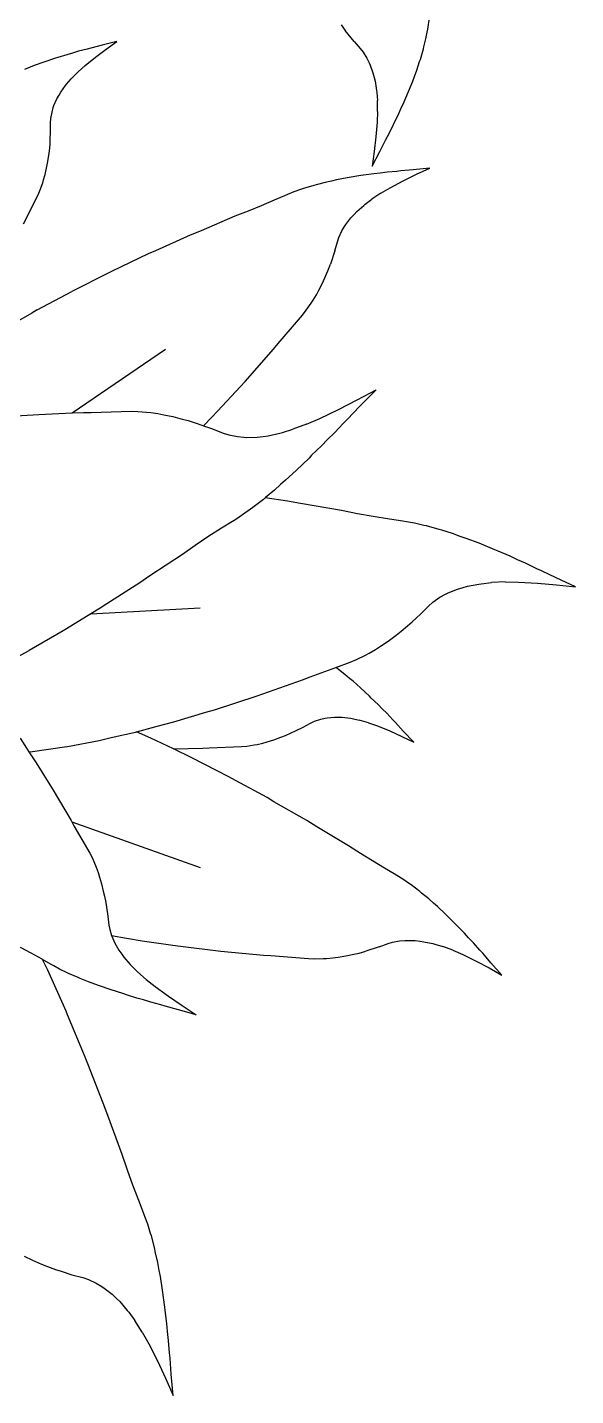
# Model space of a CAD drawing. Header units: metres. Extents: x 244.4 to 340.3, y -4.1 to 64.3.
# Drawn here: x 247.713 to 247.956, y 32.524 to 33.131 of the extents above; entities that cross this region are included whole.
import ezdxf

# ---------------------------------------------------------------- set-up
doc = ezdxf.new("R2010")
doc.units = ezdxf.units.M
doc.layers.add('Edges', color=7, linetype='Continuous')

msp = doc.modelspace()

# ---------------------------------------------------------------- linework, layer by layer
at = {"layer": 'Edges'}
for p, q in [((247.85214, 33.13175), (247.85397, 33.12926)), ((247.85792, 33.12436), (247.85397, 33.12926)), ((247.89027, 33.12852), (247.89056, 33.12993)), ((247.89056, 33.12993), (247.89134, 33.13485)), ((247.75272, 33.12442), (247.74618, 33.12271)), ((247.74796, 33.121), (247.75272, 33.12442)), ((247.85792, 33.12436), (247.86066, 33.12128)), ((247.88886, 33.12207), (247.88972, 33.12556)), ((247.88972, 33.12556), (247.89027, 33.12852)), ((247.72652, 33.1173), (247.72542, 33.117)), ((247.73047, 33.11855), (247.72652, 33.1173)), ((247.733, 33.11919), (247.73047, 33.11855)), ((247.73572, 33.12004), (247.733, 33.11919)), ((247.73958, 33.12098), (247.73572, 33.12004)), ((247.73863, 33.11378), (247.74322, 33.11748)), ((247.74116, 33.12148), (247.73958, 33.12098)), ((247.74618, 33.12271), (247.74116, 33.12148)), ((247.74322, 33.11748), (247.74796, 33.121)), ((247.86066, 33.12128), (247.86194, 33.11965)), ((247.86194, 33.11965), (247.86363, 33.11695)), ((247.88731, 33.11645), (247.88864, 33.12109)), ((247.88864, 33.12109), (247.88886, 33.12207)), ((247.71418, 33.11299), (247.7117, 33.11205)), ((247.71605, 33.11378), (247.71418, 33.11299)), ((247.72022, 33.11525), (247.71605, 33.11378)), ((247.72542, 33.117), (247.72022, 33.11525)), ((247.73548, 33.11096), (247.73863, 33.11378)), ((247.86363, 33.11695), (247.86465, 33.11489)), ((247.86465, 33.11489), (247.86509, 33.11393)), ((247.86509, 33.11393), (247.86629, 33.11051)), ((247.88469, 33.1089), (247.88574, 33.11165)), ((247.88574, 33.11165), (247.88698, 33.11552)), ((247.88698, 33.11552), (247.88731, 33.11645)), ((247.7299, 33.10486), (247.7304, 33.10545)), ((247.7304, 33.10545), (247.73249, 33.10791)), ((247.73548, 33.11096), (247.73249, 33.10791)), ((247.86629, 33.11051), (247.86684, 33.1084)), ((247.86684, 33.1084), (247.86723, 33.10678)), ((247.86723, 33.10678), (247.86789, 33.10271)), ((247.88208, 33.10223), (247.88394, 33.10677)), ((247.88394, 33.10677), (247.88469, 33.1089)), ((247.7248, 33.09597), (247.7261, 33.09893)), ((247.7261, 33.09893), (247.72704, 33.10061)), ((247.72704, 33.10061), (247.72779, 33.10189)), ((247.72779, 33.10189), (247.7299, 33.10486)), ((247.86789, 33.10271), (247.86796, 33.10184)), ((247.86796, 33.10184), (247.86826, 33.09821)), ((247.87971, 33.09667), (247.88208, 33.10223)), ((247.72342, 33.09024), (247.72393, 33.09309)), ((247.72393, 33.09309), (247.7245, 33.09507)), ((247.7245, 33.09507), (247.7248, 33.09597)), ((247.86835, 33.0934), (247.86817, 33.08865)), ((247.86835, 33.0934), (247.86826, 33.09821)), ((247.87729, 33.0914), (247.87915, 33.09555)), ((247.87915, 33.09555), (247.87971, 33.09667)), ((247.7233, 33.08834), (247.72342, 33.09024)), ((247.72331, 33.08451), (247.7233, 33.08834)), ((247.86817, 33.08865), (247.86762, 33.08209)), ((247.87469, 33.08605), (247.87598, 33.08887)), ((247.87598, 33.08887), (247.87729, 33.0914)), ((247.72304, 33.07873), (247.72313, 33.08075)), ((247.72313, 33.08075), (247.72331, 33.08451)), ((247.86762, 33.08209), (247.86682, 33.07558)), ((247.87192, 33.08059), (247.87267, 33.08223)), ((247.87267, 33.08223), (247.87469, 33.08605)), ((247.72247, 33.0738), (247.72277, 33.07592)), ((247.72277, 33.07592), (247.72304, 33.07873)), ((247.86594, 33.06915), (247.86929, 33.07564)), ((247.86682, 33.07558), (247.86594, 33.06915)), ((247.86929, 33.07564), (247.87192, 33.08059)), ((247.72134, 33.06749), (247.72199, 33.07053)), ((247.72199, 33.07053), (247.72247, 33.0738)), ((247.71978, 33.06181), (247.72021, 33.06307)), ((247.72021, 33.06307), (247.72088, 33.06546)), ((247.72088, 33.06546), (247.72134, 33.06749)), ((247.8479, 33.0625), (247.84502, 33.06189)), ((247.85009, 33.06303), (247.8479, 33.0625)), ((247.85491, 33.06392), (247.85009, 33.06303)), ((247.86088, 33.06494), (247.85491, 33.06392)), ((247.86212, 33.06507), (247.86088, 33.06494)), ((247.86662, 33.06576), (247.86212, 33.06507)), ((247.86945, 33.06603), (247.86662, 33.06576)), ((247.87253, 33.06648), (247.86945, 33.06603)), ((247.87683, 33.06684), (247.87253, 33.06648)), ((247.87387, 33.05958), (247.87968, 33.06268)), ((247.87861, 33.06711), (247.87683, 33.06684)), ((247.88419, 33.06757), (247.87861, 33.06711)), ((247.87968, 33.06268), (247.88559, 33.06554)), ((247.89147, 33.06828), (247.88419, 33.06757)), ((247.88559, 33.06554), (247.89147, 33.06828)), ((247.71132, 33.04356), (247.71773, 33.05649)), ((247.71773, 33.05649), (247.71865, 33.0586)), ((247.71865, 33.0586), (247.71978, 33.06181)), ((247.82838, 33.05657), (247.82704, 33.05604)), ((247.83117, 33.05771), (247.82838, 33.05657)), ((247.83457, 33.05887), (247.83117, 33.05771)), ((247.83551, 33.05922), (247.83457, 33.05887)), ((247.84013, 33.06061), (247.83551, 33.05922)), ((247.8411, 33.06084), (247.84013, 33.06061)), ((247.84502, 33.06189), (247.8411, 33.06084)), ((247.86978, 33.05717), (247.86578, 33.05448)), ((247.86978, 33.05717), (247.87387, 33.05958)), ((247.81669, 33.05157), (247.81099, 33.04924)), ((247.82248, 33.05403), (247.81669, 33.05157)), ((247.82704, 33.05604), (247.82248, 33.05403)), ((247.85914, 33.04897), (247.8622, 33.05173)), ((247.8622, 33.05173), (247.86289, 33.05227)), ((247.86289, 33.05227), (247.86578, 33.05448)), ((247.80503, 33.0469), (247.79002, 33.0405)), ((247.81099, 33.04924), (247.80503, 33.0469)), ((247.85429, 33.0433), (247.85651, 33.04616)), ((247.85651, 33.04616), (247.85799, 33.04777)), ((247.85799, 33.04777), (247.85914, 33.04897)), ((247.78523, 33.03852), (247.76986, 33.03163)), ((247.79002, 33.0405), (247.78523, 33.03852)), ((247.85119, 33.03756), (247.85254, 33.04044)), ((247.85254, 33.04044), (247.85372, 33.04241)), ((247.85372, 33.04241), (247.85429, 33.0433)), ((247.84941, 33.03163), (247.85051, 33.0356)), ((247.85051, 33.0356), (247.85119, 33.03756)), ((247.76659, 33.03021), (247.75059, 33.02262)), ((247.76986, 33.03163), (247.76659, 33.03021)), ((247.84941, 33.03163), (247.84743, 33.02565)), ((247.74907, 33.02192), (247.73265, 33.01364)), ((247.75059, 33.02262), (247.74907, 33.02192)), ((247.84389, 33.01725), (247.84537, 33.0206)), ((247.84537, 33.0206), (247.84632, 33.02276)), ((247.84632, 33.02276), (247.84743, 33.02565)), ((247.8412, 33.01211), (247.84229, 33.01417)), ((247.84229, 33.01417), (247.84389, 33.01725)), ((247.71738, 33.00539), (247.73265, 33.01364)), ((247.83673, 33.00524), (247.83892, 33.00844)), ((247.83892, 33.00844), (247.83976, 33.0097)), ((247.83976, 33.0097), (247.8412, 33.01211)), ((247.71503, 33.00401), (247.70313, 32.9971)), ((247.71738, 33.00539), (247.71503, 33.00401)), ((247.82428, 32.99047), (247.8351, 33.00315)), ((247.8351, 33.00315), (247.83673, 33.00524)), ((247.8222, 32.98797), (247.82428, 32.99047)), ((247.73289, 32.95972), (247.77426, 32.98804)), ((247.80959, 32.97371), (247.8222, 32.98797)), ((247.79739, 32.96047), (247.80959, 32.97371)), ((247.85101, 32.96131), (247.8593, 32.96561)), ((247.8593, 32.96561), (247.86764, 32.97004)), ((247.86764, 32.97004), (247.86036, 32.96266)), ((247.7181, 32.95909), (247.73289, 32.95972)), ((247.73289, 32.95972), (247.73783, 32.95993)), ((247.73783, 32.95993), (247.74123, 32.95994)), ((247.74123, 32.95994), (247.75907, 32.9605)), ((247.75907, 32.9605), (247.76192, 32.96045)), ((247.76192, 32.96045), (247.7678, 32.9599)), ((247.7678, 32.9599), (247.77093, 32.95944)), ((247.77093, 32.95944), (247.77352, 32.95892)), ((247.79488, 32.95793), (247.79739, 32.96047)), ((247.84273, 32.95734), (247.85101, 32.96131)), ((247.86036, 32.96266), (247.85501, 32.957)), ((247.70009, 32.95805), (247.7181, 32.95909)), ((247.77352, 32.95892), (247.77747, 32.95813)), ((247.77747, 32.95813), (247.7816, 32.95702)), ((247.7816, 32.95702), (247.78434, 32.95632)), ((247.78434, 32.95632), (247.78788, 32.95522)), ((247.78788, 32.95522), (247.79038, 32.95432)), ((247.79038, 32.95432), (247.79114, 32.95405)), ((247.79114, 32.95405), (247.79488, 32.95793)), ((247.79114, 32.95405), (247.79512, 32.95268)), ((247.83679, 32.95477), (247.83074, 32.95253)), ((247.83679, 32.95477), (247.84273, 32.95734)), ((247.85318, 32.95527), (247.84916, 32.95095)), ((247.85501, 32.957), (247.85318, 32.95527)), ((247.79512, 32.95268), (247.79982, 32.95078)), ((247.79982, 32.95078), (247.80228, 32.95001)), ((247.80228, 32.95001), (247.80616, 32.94923)), ((247.80616, 32.94923), (247.80898, 32.94895)), ((247.80898, 32.94895), (247.81033, 32.94888)), ((247.81033, 32.94888), (247.81491, 32.94903)), ((247.81491, 32.94903), (247.81765, 32.94936)), ((247.81765, 32.94936), (247.81979, 32.94966)), ((247.81979, 32.94966), (247.82502, 32.95081)), ((247.82502, 32.95081), (247.8261, 32.95113)), ((247.8261, 32.95113), (247.83074, 32.95253)), ((247.84609, 32.948), (247.84349, 32.9452)), ((247.84916, 32.95095), (247.84609, 32.948)), ((247.84349, 32.9452), (247.83909, 32.94096)), ((247.83797, 32.93975), (247.83218, 32.93425)), ((247.83909, 32.94096), (247.83797, 32.93975)), ((247.82756, 32.92991), (247.82533, 32.92802)), ((247.83218, 32.93425), (247.82756, 32.92991)), ((247.82258, 32.9255), (247.8186, 32.92225)), ((247.82533, 32.92802), (247.82258, 32.9255)), ((247.81195, 32.91708), (247.80845, 32.91452)), ((247.81297, 32.91778), (247.81195, 32.91708)), ((247.81767, 32.92144), (247.81297, 32.91778)), ((247.81843, 32.92211), (247.81767, 32.92144)), ((247.8186, 32.92225), (247.81843, 32.92211)), ((247.82843, 32.92061), (247.81843, 32.92211)), ((247.83414, 32.91957), (247.82843, 32.92061)), ((247.85235, 32.91651), (247.83414, 32.91957)), ((247.80401, 32.91163), (247.79903, 32.9086)), ((247.80541, 32.91257), (247.80401, 32.91163)), ((247.80845, 32.91452), (247.80541, 32.91257)), ((247.85947, 32.91508), (247.85235, 32.91651)), ((247.86643, 32.91382), (247.85947, 32.91508)), ((247.87366, 32.91265), (247.86643, 32.91382)), ((247.87947, 32.91181), (247.87366, 32.91265)), ((247.88115, 32.91149), (247.87947, 32.91181)), ((247.88469, 32.91089), (247.88115, 32.91149)), ((247.88888, 32.90989), (247.88469, 32.91089)), ((247.79903, 32.9086), (247.79301, 32.90476)), ((247.89007, 32.90964), (247.88888, 32.90989)), ((247.8957, 32.9081), (247.89007, 32.90964)), ((247.89685, 32.90772), (247.8957, 32.9081)), ((247.90161, 32.90627), (247.89685, 32.90772)), ((247.90501, 32.90502), (247.90161, 32.90627)), ((247.90767, 32.90415), (247.90501, 32.90502)), ((247.78739, 32.90099), (247.78181, 32.89704)), ((247.79301, 32.90476), (247.78739, 32.90099)), ((247.91333, 32.90194), (247.90767, 32.90415)), ((247.92037, 32.89912), (247.91333, 32.90194)), ((247.92179, 32.89844), (247.92037, 32.89912)), ((247.78181, 32.89704), (247.76731, 32.88749)), ((247.9271, 32.89623), (247.92179, 32.89844)), ((247.93034, 32.89465), (247.9271, 32.89623)), ((247.934, 32.89312), (247.93034, 32.89465)), ((247.93895, 32.89069), (247.934, 32.89312)), ((247.76731, 32.88749), (247.7629, 32.88446)), ((247.9411, 32.8898), (247.93895, 32.89069)), ((247.94758, 32.88665), (247.9411, 32.8898)), ((247.95619, 32.88264), (247.94758, 32.88665)), ((247.7629, 32.88446), (247.74826, 32.87514)), ((247.89959, 32.87998), (247.90372, 32.88162)), ((247.90372, 32.88162), (247.90627, 32.88238)), ((247.90627, 32.88238), (247.90826, 32.88293)), ((247.90826, 32.88293), (247.91326, 32.8839)), ((247.91326, 32.8839), (247.91433, 32.88403)), ((247.91433, 32.88403), (247.91885, 32.88454)), ((247.92489, 32.88482), (247.91885, 32.88454)), ((247.92489, 32.88482), (247.93089, 32.88475)), ((247.93089, 32.88475), (247.93931, 32.88428)), ((247.93931, 32.88428), (247.94775, 32.88352)), ((247.94775, 32.88352), (247.95619, 32.88264)), ((247.74826, 32.87514), (247.7453, 32.87317)), ((247.89088, 32.87413), (247.8928, 32.8758)), ((247.8928, 32.8758), (247.89599, 32.87803)), ((247.89599, 32.87803), (247.89843, 32.87939)), ((247.89843, 32.87939), (247.89959, 32.87998)), ((247.74115, 32.87064), (247.73028, 32.86401)), ((247.74115, 32.87064), (247.78961, 32.87335)), ((247.7453, 32.87317), (247.74115, 32.87064)), ((247.88362, 32.86719), (247.88732, 32.87055)), ((247.88732, 32.87055), (247.89088, 32.87413)), ((247.72893, 32.86315), (247.71373, 32.85438)), ((247.73028, 32.86401), (247.72893, 32.86315)), ((247.87653, 32.86127), (247.8788, 32.86299)), ((247.8788, 32.86299), (247.88166, 32.86538)), ((247.88166, 32.86538), (247.88362, 32.86719)), ((247.86736, 32.85485), (247.86964, 32.85635)), ((247.86964, 32.85635), (247.87307, 32.85863)), ((247.87307, 32.85863), (247.87653, 32.86127)), ((247.69978, 32.84689), (247.71373, 32.85438)), ((247.85622, 32.84921), (247.85901, 32.85038)), ((247.85901, 32.85038), (247.86298, 32.85239)), ((247.86298, 32.85239), (247.86453, 32.8532)), ((247.86453, 32.8532), (247.86736, 32.85485)), ((247.83843, 32.84269), (247.84981, 32.84686)), ((247.84981, 32.84686), (247.85622, 32.84921)), ((247.85026, 32.84655), (247.84981, 32.84686)), ((247.85095, 32.84599), (247.85026, 32.84655)), ((247.85385, 32.84381), (247.85095, 32.84599)), ((247.81488, 32.83433), (247.83503, 32.84136)), ((247.83503, 32.84136), (247.83843, 32.84269)), ((247.85586, 32.84209), (247.85385, 32.84381)), ((247.85744, 32.84083), (247.85586, 32.84209)), ((247.86074, 32.83788), (247.85744, 32.84083)), ((247.79598, 32.82814), (247.81488, 32.83433)), ((247.86478, 32.83416), (247.86074, 32.83788)), ((247.86556, 32.83333), (247.86478, 32.83416)), ((247.86856, 32.83047), (247.86556, 32.83333)), ((247.77803, 32.82278), (247.7922, 32.82707)), ((247.7922, 32.82707), (247.79598, 32.82814)), ((247.87034, 32.82856), (247.86856, 32.83047)), ((247.87239, 32.82658), (247.87034, 32.82856)), ((247.87507, 32.82365), (247.87239, 32.82658)), ((247.76099, 32.81825), (247.77063, 32.82088)), ((247.76137, 32.81836), (247.77063, 32.82088)), ((247.77063, 32.82088), (247.77803, 32.82278)), ((247.83188, 32.81876), (247.83527, 32.82041)), ((247.83527, 32.82041), (247.83861, 32.82225)), ((247.83861, 32.82225), (247.84034, 32.82306)), ((247.84034, 32.82306), (247.84309, 32.82398)), ((247.84309, 32.82398), (247.84509, 32.82443)), ((247.84509, 32.82443), (247.84603, 32.8246)), ((247.84603, 32.8246), (247.84925, 32.82488)), ((247.84925, 32.82488), (247.85118, 32.82486)), ((247.85118, 32.82486), (247.85266, 32.82481)), ((247.85266, 32.82481), (247.85628, 32.8244)), ((247.85628, 32.8244), (247.85704, 32.82424)), ((247.85704, 32.82424), (247.8602, 32.82359)), ((247.8643, 32.82243), (247.8602, 32.82359)), ((247.8643, 32.82243), (247.86829, 32.82102)), ((247.86829, 32.82102), (247.87374, 32.81877)), ((247.87626, 32.8225), (247.87507, 32.82365)), ((247.87975, 32.81869), (247.87626, 32.8225)), ((247.70981, 32.81561), (247.71371, 32.80953)), ((247.73086, 32.81195), (247.74483, 32.81455)), ((247.74483, 32.81455), (247.75017, 32.81582)), ((247.75017, 32.81582), (247.76099, 32.81825)), ((247.76779, 32.81552), (247.76137, 32.81836)), ((247.77028, 32.81443), (247.76779, 32.81552)), ((247.77782, 32.81081), (247.77028, 32.81443)), ((247.81739, 32.81339), (247.81938, 32.81396)), ((247.81938, 32.81396), (247.82236, 32.81485)), ((247.82236, 32.81485), (247.82546, 32.816)), ((247.82546, 32.816), (247.82747, 32.81675)), ((247.82747, 32.81675), (247.83006, 32.81787)), ((247.83006, 32.81787), (247.83188, 32.81876)), ((247.87374, 32.81877), (247.8791, 32.81631)), ((247.8791, 32.81631), (247.88439, 32.81377)), ((247.88439, 32.81377), (247.87975, 32.81869)), ((247.71371, 32.80953), (247.71526, 32.80966)), ((247.71371, 32.80953), (247.71539, 32.80691)), ((247.71526, 32.80966), (247.72952, 32.81169)), ((247.72952, 32.81169), (247.73086, 32.81195)), ((247.77782, 32.81081), (247.79078, 32.81109)), ((247.78593, 32.80692), (247.77782, 32.81081)), ((247.79078, 32.81109), (247.79359, 32.81126)), ((247.79359, 32.81126), (247.808, 32.81185)), ((247.808, 32.81185), (247.8103, 32.81205)), ((247.8103, 32.81205), (247.81366, 32.8126)), ((247.81366, 32.8126), (247.81496, 32.81283)), ((247.81496, 32.81283), (247.81739, 32.81339)), ((247.71539, 32.80691), (247.71695, 32.80459)), ((247.71695, 32.80459), (247.7244, 32.7925)), ((247.80228, 32.7985), (247.78593, 32.80692)), ((247.80374, 32.79769), (247.80228, 32.7985)), ((247.81929, 32.7892), (247.80374, 32.79769)), ((247.7244, 32.7925), (247.73235, 32.77913)), ((247.82236, 32.7874), (247.81929, 32.7892)), ((247.83697, 32.77901), (247.82236, 32.7874)), ((247.73235, 32.77913), (247.73268, 32.77851)), ((247.73268, 32.77851), (247.73363, 32.77678)), ((247.73268, 32.77851), (247.78968, 32.75822)), ((247.84139, 32.7763), (247.83697, 32.77901)), ((247.73363, 32.77678), (247.74067, 32.76462)), ((247.85538, 32.76791), (247.84139, 32.7763)), ((247.86078, 32.76447), (247.85538, 32.76791)), ((247.74067, 32.76462), (247.74171, 32.76262)), ((247.74171, 32.76262), (247.74352, 32.75834)), ((247.86601, 32.76123), (247.86078, 32.76447)), ((247.87141, 32.75799), (247.86601, 32.76123)), ((247.74352, 32.75834), (247.74437, 32.756)), ((247.74437, 32.756), (247.74497, 32.75401)), ((247.74497, 32.75401), (247.7459, 32.75098)), ((247.87572, 32.75549), (247.87141, 32.75799)), ((247.87693, 32.75471), (247.87572, 32.75549)), ((247.87949, 32.75313), (247.87693, 32.75471)), ((247.7459, 32.75098), (247.74667, 32.7477)), ((247.74667, 32.7477), (247.74721, 32.74553)), ((247.88244, 32.75106), (247.87949, 32.75313)), ((247.88327, 32.7505), (247.88244, 32.75106)), ((247.88711, 32.74758), (247.88327, 32.7505)), ((247.88786, 32.74693), (247.88711, 32.74758)), ((247.74721, 32.74553), (247.74777, 32.74267)), ((247.74777, 32.74267), (247.74807, 32.7406)), ((247.89102, 32.74438), (247.88786, 32.74693)), ((247.8932, 32.7424), (247.89102, 32.74438)), ((247.89492, 32.74094), (247.8932, 32.7424)), ((247.74807, 32.7406), (247.74871, 32.73671)), ((247.74871, 32.73671), (247.74915, 32.73274)), ((247.89848, 32.73757), (247.89492, 32.74094)), ((247.90281, 32.73334), (247.89848, 32.73757)), ((247.74915, 32.73274), (247.74953, 32.73074)), ((247.74953, 32.73074), (247.75034, 32.72807)), ((247.90365, 32.73241), (247.90281, 32.73334)), ((247.90684, 32.72918), (247.90365, 32.73241)), ((247.90873, 32.72704), (247.90684, 32.72918)), ((247.75034, 32.72807), (247.75701, 32.72695)), ((247.75034, 32.72807), (247.75044, 32.72776)), ((247.75044, 32.72776), (247.7513, 32.7257)), ((247.7513, 32.7257), (247.75175, 32.72474)), ((247.75175, 32.72474), (247.75357, 32.72162)), ((247.75701, 32.72695), (247.76394, 32.72572)), ((247.76394, 32.72572), (247.77744, 32.72383)), ((247.77744, 32.72383), (247.78097, 32.7233)), ((247.78097, 32.7233), (247.79885, 32.72121)), ((247.86911, 32.72304), (247.86311, 32.72112)), ((247.86911, 32.72304), (247.87297, 32.72448)), ((247.87297, 32.72448), (247.87496, 32.72509)), ((247.87496, 32.72509), (247.87809, 32.72568)), ((247.87809, 32.72568), (247.88037, 32.72589)), ((247.88037, 32.72589), (247.88143, 32.72595)), ((247.88143, 32.72595), (247.88505, 32.72584)), ((247.88505, 32.72584), (247.88722, 32.72558)), ((247.88722, 32.72558), (247.88887, 32.72536)), ((247.88887, 32.72536), (247.8929, 32.7245)), ((247.8929, 32.7245), (247.89374, 32.72426)), ((247.89374, 32.72426), (247.89723, 32.72323)), ((247.90175, 32.72157), (247.89723, 32.72323)), ((247.9109, 32.72482), (247.90873, 32.72704)), ((247.91372, 32.72155), (247.9109, 32.72482)), ((247.7147, 32.72028), (247.70999, 32.72277)), ((247.71961, 32.71754), (247.7147, 32.72028)), ((247.71967, 32.7175), (247.71961, 32.71754)), ((247.72201, 32.7127), (247.71967, 32.7175)), ((247.72356, 32.71522), (247.71967, 32.7175)), ((247.75357, 32.72162), (247.75482, 32.71984)), ((247.75482, 32.71984), (247.75583, 32.71847)), ((247.75583, 32.71847), (247.75857, 32.71528)), ((247.79885, 32.72121), (247.8178, 32.71939)), ((247.8178, 32.71939), (247.82105, 32.71918)), ((247.82105, 32.71918), (247.83766, 32.71788)), ((247.83766, 32.71788), (247.84031, 32.71778)), ((247.84031, 32.71778), (247.84419, 32.7179)), ((247.84419, 32.7179), (247.8457, 32.71796)), ((247.8457, 32.71796), (247.8485, 32.71821)), ((247.8485, 32.71821), (247.85081, 32.71853)), ((247.85081, 32.71853), (247.85424, 32.71905)), ((247.85424, 32.71905), (247.85782, 32.71982)), ((247.85782, 32.71982), (247.86013, 32.72032)), ((247.86013, 32.72032), (247.86311, 32.72112)), ((247.90175, 32.72157), (247.9061, 32.71968)), ((247.9061, 32.71968), (247.91203, 32.71679)), ((247.91203, 32.71679), (247.91781, 32.7137)), ((247.91498, 32.72026), (247.91372, 32.72155)), ((247.91864, 32.71602), (247.91498, 32.72026)), ((247.73017, 32.69456), (247.72201, 32.7127)), ((247.72474, 32.7146), (247.72356, 32.71522)), ((247.72723, 32.71321), (247.72474, 32.7146)), ((247.73031, 32.71175), (247.72723, 32.71321)), ((247.73118, 32.7113), (247.73031, 32.71175)), ((247.73547, 32.70941), (247.73118, 32.7113)), ((247.75857, 32.71528), (247.7592, 32.71465)), ((247.7592, 32.71465), (247.7619, 32.71196)), ((247.76572, 32.70859), (247.7619, 32.71196)), ((247.91781, 32.7137), (247.92349, 32.71055)), ((247.92349, 32.71055), (247.91864, 32.71602)), ((247.73638, 32.70907), (247.73547, 32.70941)), ((247.74012, 32.70752), (247.73638, 32.70907)), ((247.74289, 32.70655), (247.74012, 32.70752)), ((247.74503, 32.70571), (247.74289, 32.70655)), ((247.74977, 32.70413), (247.74503, 32.70571)), ((247.76572, 32.70859), (247.76971, 32.70544)), ((247.76971, 32.70544), (247.77555, 32.70118)), ((247.75574, 32.70217), (247.74977, 32.70413)), ((247.757, 32.70184), (247.75574, 32.70217)), ((247.76158, 32.70038), (247.757, 32.70184)), ((247.76449, 32.69962), (247.76158, 32.70038)), ((247.76769, 32.69859), (247.76449, 32.69962)), ((247.77218, 32.69742), (247.76769, 32.69859)), ((247.77555, 32.70118), (247.78163, 32.69704)), ((247.73085, 32.69288), (247.73017, 32.69456)), ((247.73838, 32.67492), (247.73085, 32.69288)), ((247.77406, 32.69679), (247.77218, 32.69742)), ((247.77998, 32.6952), (247.77406, 32.69679)), ((247.78782, 32.69291), (247.77998, 32.6952)), ((247.78163, 32.69704), (247.78782, 32.69291)), ((247.73977, 32.67124), (247.73838, 32.67492)), ((247.74667, 32.65375), (247.73977, 32.67124)), ((247.74861, 32.64829), (247.74667, 32.65375)), ((247.75507, 32.63098), (247.74861, 32.64829)), ((247.7574, 32.62411), (247.75507, 32.63098)), ((247.75978, 32.61745), (247.7574, 32.62411)), ((247.76238, 32.6106), (247.75978, 32.61745)), ((247.76456, 32.60515), (247.76238, 32.6106)), ((247.76512, 32.60354), (247.76456, 32.60515)), ((247.76637, 32.60017), (247.76512, 32.60354)), ((247.76761, 32.59604), (247.76637, 32.60017)), ((247.76798, 32.59489), (247.76761, 32.59604)), ((247.76947, 32.58924), (247.76798, 32.59489)), ((247.71162, 32.58593), (247.7153, 32.5841)), ((247.7153, 32.5841), (247.71932, 32.58242)), ((247.7697, 32.58806), (247.76947, 32.58924)), ((247.77083, 32.58321), (247.7697, 32.58806)), ((247.71932, 32.58242), (247.72195, 32.58132)), ((247.72195, 32.58132), (247.72544, 32.58004)), ((247.72544, 32.58004), (247.72799, 32.57924)), ((247.72799, 32.57924), (247.73275, 32.57772)), ((247.73275, 32.57772), (247.73763, 32.57643)), ((247.77145, 32.57964), (247.77083, 32.58321)), ((247.77203, 32.5769), (247.77145, 32.57964)), ((247.73763, 32.57643), (247.74004, 32.57561)), ((247.74004, 32.57561), (247.74357, 32.57395)), ((247.74357, 32.57395), (247.74596, 32.57252)), ((247.74596, 32.57252), (247.74705, 32.57181)), ((247.74705, 32.57181), (247.75054, 32.56905)), ((247.77295, 32.57089), (247.77203, 32.5769)), ((247.75054, 32.56905), (247.75248, 32.56722)), ((247.75248, 32.56722), (247.75395, 32.56578)), ((247.75395, 32.56578), (247.75729, 32.56193)), ((247.77402, 32.56338), (247.77295, 32.57089)), ((247.75729, 32.56193), (247.75793, 32.56107)), ((247.75793, 32.56107), (247.76063, 32.55741)), ((247.77414, 32.56182), (247.77402, 32.56338)), ((247.77488, 32.55611), (247.77414, 32.56182)), ((247.76389, 32.55232), (247.76063, 32.55741)), ((247.77514, 32.55252), (247.77488, 32.55611)), ((247.76389, 32.55232), (247.76684, 32.54709)), ((247.76684, 32.54709), (247.77064, 32.53957)), ((247.77564, 32.54858), (247.77514, 32.55252)), ((247.77601, 32.54308), (247.77564, 32.54858)), ((247.77631, 32.54078), (247.77601, 32.54308)), ((247.77064, 32.53957), (247.7742, 32.53187)), ((247.77682, 32.53358), (247.77631, 32.54078)), ((247.7742, 32.53187), (247.77766, 32.52412)), ((247.77766, 32.52412), (247.77682, 32.53358))]:
    msp.add_line(p, q, dxfattribs=at)

doc.saveas('drawing.dxf')
